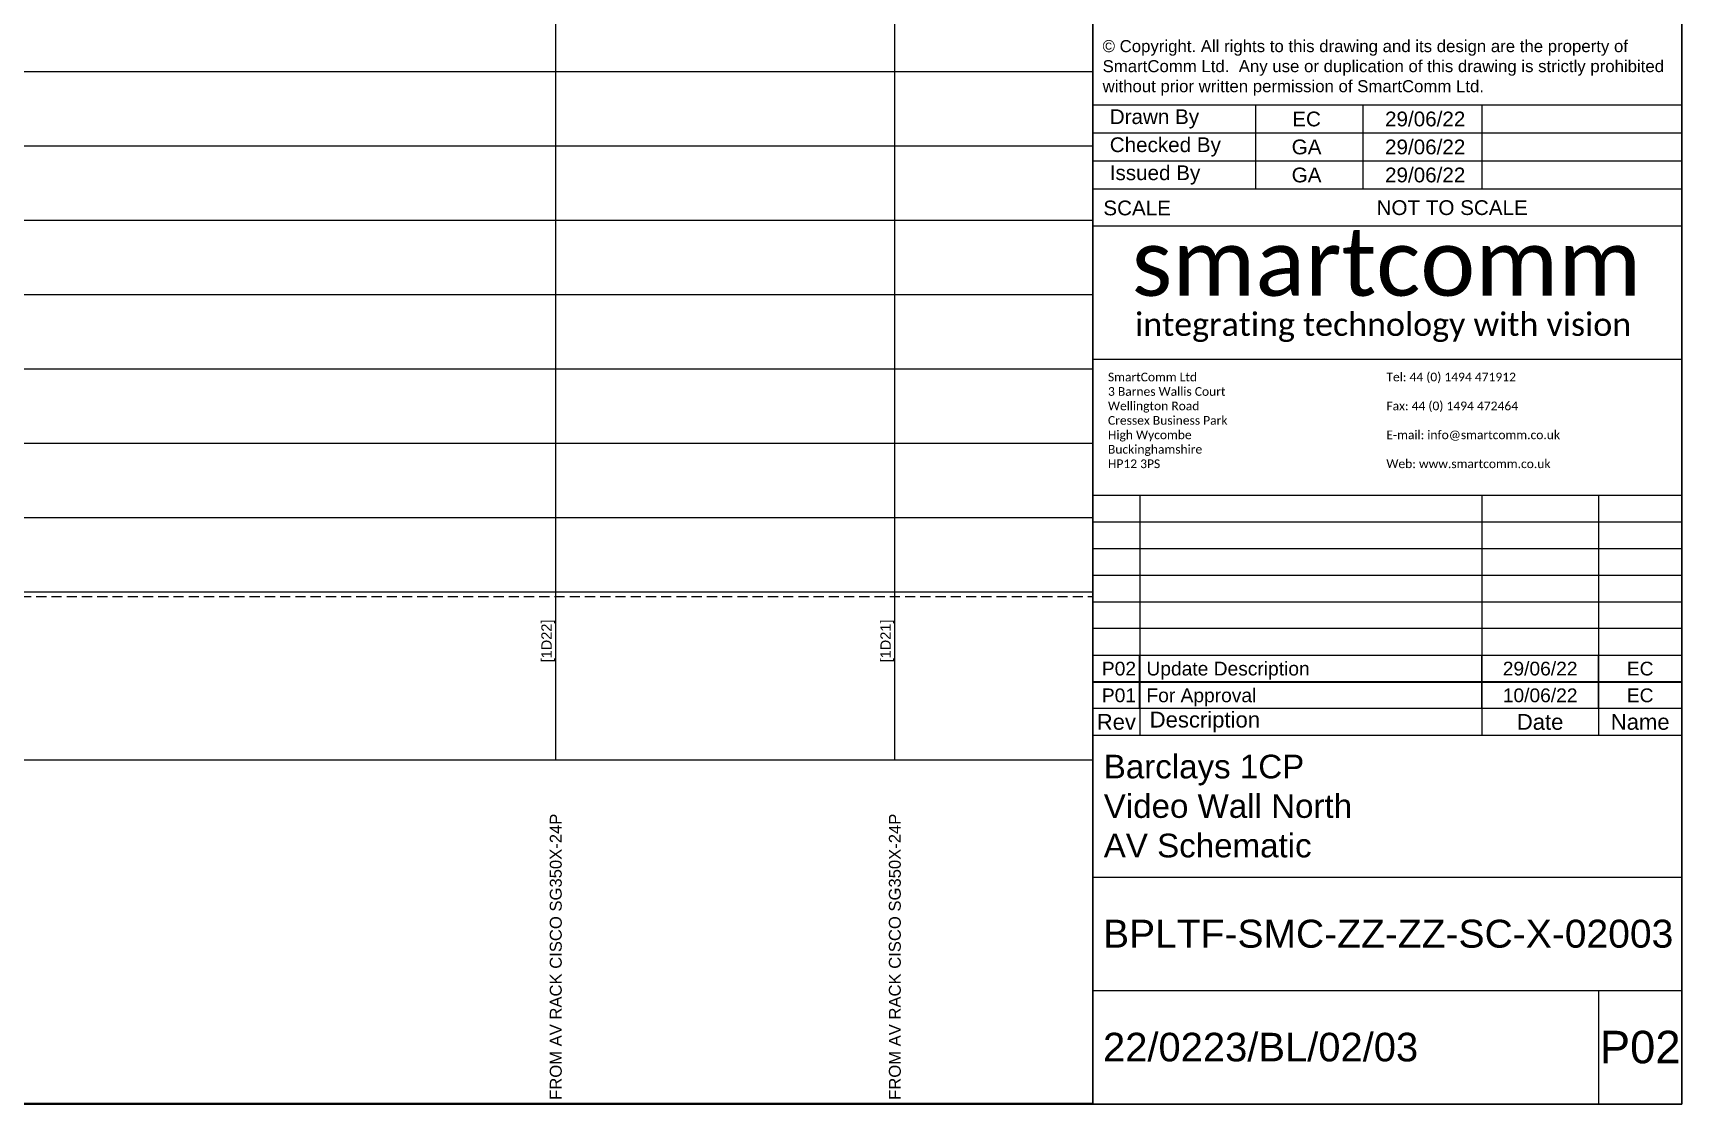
# Model space of a CAD drawing. Header units: millimetres. Extents: x 0 to 592, y -6 to 839.
# Drawn here: x 389.6 to 592.4, y 0 to 131.8 of the extents above; entities that cross this region are included whole.
import ezdxf
from ezdxf.enums import TextEntityAlignment as Align

# ---------------------------------------------------------------- set-up
doc = ezdxf.new("R2010")
doc.units = ezdxf.units.MM
doc.linetypes.add('DASHED2', pattern=[0.375, 0.25, -0.125])
for name, color, linetype in [('SC - Cat - Green - Data', 84, 'Continuous'), ('SC - Text', 7, 'Continuous'), ('SC - TITLE_BLOCK', 7, 'Continuous')]:
    doc.layers.add(name, color=color, linetype=linetype)
doc.layers.add('SC - Xlines', color=252, linetype='Continuous', plot=False)
doc.styles.get("Standard").update_dxf_attribs({"font": 'arial.ttf'})
doc.styles.add('STYLE1', font='arial.ttf')

# ---------------------------------------------------------------- blocks, each defined once
blk = doc.blocks.new('DrawnChkIss')
at = {"layer": 'SC - TITLE_BLOCK'}
for p, q in [((0, 9.05), (44.13, 9.05)), ((12.21, 2.75), (12.21, 9.05)), ((20.25, 2.75), (20.25, 9.05)), ((29.13, 9.05), (29.13, 2.75)), ((0, 6.95), (44.13, 6.95)), ((0, 4.85), (44.13, 4.85)), ((0, 2.75), (44.13, 2.75))]:
    blk.add_line(p, q, dxfattribs=at)
at = {"layer": 'SC - TITLE_BLOCK', "char_height": 1.1057, "width": 10.9483, "attachment_point": 4}
for s, insert in [('{\\fArial|b0|i0|c0|p34;Drawn By}', (1.26, 8)), ('{\\fArial|b0|i0|c0|p34;Checked By}', (1.26, 5.9)), ('{\\fArial|b0|i0|c0|p34;Issued By}', (1.26, 3.8))]:
    blk.add_mtext(s, dxfattribs=dict(at, insert=insert))
at = {"layer": 'SC - TITLE_BLOCK', "style": 'STYLE1'}
for tag, p in [('INITIALS', (16.01, 8)), ('DRAWDATE', (24.89, 8)), ('INITIALS', (16.01, 5.9)), ('CHKDDATE', (24.89, 5.9)), ('INITIALS', (16.01, 3.8)), ('ISSUEDATE', (24.89, 3.8))]:
    blk.add_attdef(tag, text='', height=1.11, dxfattribs=at).set_placement(p, align=Align.MIDDLE_CENTER)
blk = doc.blocks.new('RevisionDTLS')
at = {"layer": 'SC - TITLE_BLOCK', "ltscale": 5}
for p, q in [((3.4, 0), (3.4, 1.94)), ((28.3, 0), (28.3, 1.94)), ((36.8, 0), (36.8, 1.94))]:
    blk.add_line(p, q, dxfattribs=at)
blk.add_lwpolyline([(0, 1.94), (42.87, 1.94), (42.87, 0), (0, 0)], close=True, dxfattribs=at)
blk.add_attdef('REV', text='', height=1, dxfattribs=at).set_placement((1.9, 0.97), align=Align.MIDDLE)
blk.add_attdef('DESCRIPTION', text='', height=1, dxfattribs=at).set_placement((3.9, 0.97), align=Align.MIDDLE_LEFT)
for tag, p in [('DATE', (32.55, 0.97)), ('INITIAL', (39.83, 0.97))]:
    blk.add_attdef(tag, text='', height=1, dxfattribs=at).set_placement(p, align=Align.MIDDLE_CENTER)

msp = doc.modelspace()

# ---------------------------------------------------------------- linework, layer by layer
at = {"color": 30, "linetype": 'DASHED2', "ltscale": 5}
msp.add_line((-0.03, 62.45), (519.95, 62.45), dxfattribs=at)
at = {"linetype": 'Continuous', "ltscale": 5}
msp.add_lwpolyline([(-0.03, -0.01), (519.95, -0.01), (519.95, 839.36), (-0.03, 839.36)], close=True, dxfattribs=at)
at = {"layer": 'SC - Cat - Green - Data', "ltscale": 5}
for points in [[(495.56, 592.87), (495.56, 42.33)], [(453.85, 172.18), (453.85, 42.33)]]:
    msp.add_lwpolyline(points, dxfattribs=at)
at = {"layer": 'SC - TITLE_BLOCK'}
for p, q in [((519.96, 108.05), (592.41, 108.05)), ((519.96, 91.63), (592.41, 91.63)), ((519.95, 74.91), (592.41, 74.91)), ((525.71, 74.91), (525.71, 45.34)), ((567.78, 74.91), (567.78, 45.35)), ((582.15, 74.91), (582.15, 45.35)), ((519.96, 71.62), (592.41, 71.62)), ((519.96, 68.34), (592.41, 68.34)), ((519.96, 65.05), (592.41, 65.05)), ((519.96, 61.77), (592.41, 61.77)), ((592.41, 58.49), (519.96, 58.49)), ((519.96, 55.2), (592.41, 55.2)), ((519.96, 51.92), (592.41, 51.92)), ((592.41, 48.63), (519.95, 48.63)), ((519.97, 45.35), (592.41, 45.35)), ((519.95, 27.9), (592.41, 27.9)), ((519.95, 13.95), (592.41, 13.95)), ((582.15, 13.95), (582.15, -0.01))]:
    msp.add_line(p, q, dxfattribs=at)
for points in [[(519.95, -0.01), (592.41, -0.01), (592.41, 839.36), (519.95, 839.36)], [(519.95, 145.58), (592.41, 145.58), (592.41, -0.01), (519.95, -0.01)]]:
    msp.add_lwpolyline(points, close=True, dxfattribs=at)
at = {"layer": 'SC - Xlines', "ltscale": 5, "transparency": 33554687}
for points in [[(519.95, 839.36), (519.95, 0.06)], [(519.95, 839.36), (519.95, 0.06)], [(519.95, 0.06), (-0.03, 0.06)], [(519.95, 0.06), (-0.03, 0.06)]]:
    msp.add_lwpolyline(points, dxfattribs=at)
at = {"layer": 'SC - Xlines', "ltscale": 5}
for points in [[(-0.03, 127), (519.95, 127)], [(-0.03, 108.71), (519.95, 108.71)], [(-0.03, 90.42), (519.95, 90.42)], [(-0.03, 72.13), (519.95, 72.13)], [(-0.03, 42.33), (519.95, 42.33)]]:
    msp.add_lwpolyline(points, dxfattribs=at)
at = {"layer": 'SC - Xlines', "color": 250, "ltscale": 5}
for points in [[(-0.03, 117.86), (519.95, 117.86)], [(-0.03, 99.57), (519.95, 99.57)], [(-0.03, 81.28), (519.95, 81.28)], [(-0.03, 62.99), (519.95, 62.99)]]:
    msp.add_lwpolyline(points, dxfattribs=at)

# ---------------------------------------------------------------- block references
at = {"layer": 'SC - TITLE_BLOCK'}
ref = msp.add_blockref('DrawnChkIss', (519.96, 108.05), dxfattribs=dict(at, xscale=1.642002970129175, yscale=1.642002970129175, zscale=1.642002970129175))
ref.add_attrib('INITIALS', 'EC', dxfattribs={"height": 1.816, "style": 'STYLE1'}).set_placement((546.24, 121.18), align=Align.MIDDLE_CENTER)
ref.add_attrib('INITIALS', 'GA', dxfattribs={"height": 1.816, "style": 'STYLE1'}).set_placement((546.24, 117.74), align=Align.MIDDLE_CENTER)
ref.add_attrib('INITIALS', 'GA', dxfattribs={"height": 1.816, "style": 'STYLE1'}).set_placement((546.24, 114.29), align=Align.MIDDLE_CENTER)
ref.add_attrib('DRAWDATE', '29/06/22', dxfattribs={"height": 1.816, "style": 'STYLE1'}).set_placement((560.83, 121.18), align=Align.MIDDLE_CENTER)
ref.add_attrib('CHKDDATE', '29/06/22', dxfattribs={"height": 1.816, "style": 'STYLE1'}).set_placement((560.83, 117.74), align=Align.MIDDLE_CENTER)
ref.add_attrib('ISSUEDATE', '29/06/22', dxfattribs={"height": 1.816, "style": 'STYLE1'}).set_placement((560.83, 114.29), align=Align.MIDDLE_CENTER)
at = {"layer": 'SC - TITLE_BLOCK', "ltscale": 5, "xscale": 1.690384110532388, "yscale": 1.690384110532388, "zscale": 1.690384110532388}
for p, values in [((519.95, 51.92), {'REV': 'P02', 'DESCRIPTION': 'Update Description', 'DATE': '29/06/22', 'INITIAL': 'EC'}), ((519.95, 48.63), {'REV': 'P01', 'DESCRIPTION': 'For Approval', 'DATE': '10/06/22', 'INITIAL': 'EC'})]:
    msp.add_blockref('RevisionDTLS', p, dxfattribs=at).add_auto_attribs(values)

# ---------------------------------------------------------------- texts
at = {"layer": 'SC - Text', "rotation": 90}
for s, insert, char_height, width, attachment_point in [('[1D22]', (453.77, 56.96), 1.28, 4.7538, 8), ('[1D21]', (495.48, 56.96), 1.28, 4.7538, 8), ('FROM AV RACK CISCO SG350X-24P', (453.89, 0.5), 1.4633, 35.7216, 4), ('FROM AV RACK CISCO SG350X-24P', (495.6, 0.5), 1.4633, 35.7216, 4)]:
    msp.add_mtext(s, dxfattribs=dict(at, insert=insert, char_height=char_height, width=width, attachment_point=attachment_point))
at = {"layer": 'SC - TITLE_BLOCK', "linetype": 'Continuous', "insert": (521.15, 130.88), "char_height": 1.4778, "width": 69.49, "attachment_point": 1}
msp.add_mtext('{\\fArial|b0|i0|c0|p32;© \\fArial|b0|i0|c0|p34;Copyright. All rights to this drawing and its design are the property of  SmartComm Ltd.  Any use or duplication of this drawing is strictly prohibited without prior written permission of SmartComm Ltd.}', dxfattribs=at)
at = {"layer": 'SC - TITLE_BLOCK'}
for s, insert, char_height, width, attachment_point in [('{\\fArial|b0|i0|c0|p34;SCALE}', (521.24, 111.14), 1.8156, 19.7489, 1), ('{\\fArial|b0|i0|c0|p34;NOT TO SCALE}', (554.85, 111.18), 1.8156, 19.1369, 1), ('{\\fCalibri|b0|i0|c0|p34;\\H0.7222x;SmartComm Ltd\\P3 Barnes Wallis Court\\PWellington Road\\PCressex Business Park \\PHigh Wycombe\\PBuckinghamshire\\PHP12 3PS}', (521.81, 84.09), 1.4778, 42.045, 4), ('{\\fCalibri|b0|i0|c0|p34;\\H0.7222x;Tel: 44 (0) 1494 471912\\P\\PFax: 44 (0) 1494 472464\\P\\PE-mail: info@smartcomm.co.uk\\P\\PWeb: www.smartcomm.co.uk}', (556.06, 84.09), 1.4778, 22.7096, 4), ('{\\fArial|b0|i0|c0|p34;Rev}', (522.84, 46.99), 1.9432, 5.7367, 5), ('{\\fArial|b0|i0|c0|p34;Description}', (526.94, 46.99), 1.9432, 18.5174, 4), ('{\\fArial|b0|i0|c0|p34;Date}', (574.97, 46.99), 1.9432, 14.3675, 5), ('{\\fArial|b0|i0|c0|p34;Name}', (587.28, 46.99), 1.9432, 10.2625, 5)]:
    msp.add_mtext(s, dxfattribs=dict(at, insert=insert, char_height=char_height, width=width, attachment_point=attachment_point))
at = {"layer": 'SC - TITLE_BLOCK', "style": 'STYLE1'}
for s, insert, char_height, width, attachment_point in [('{\\fCalibri|b0|i0|c0|p34;\\C232;smart\\C253;comm}', (556.07, 103.48), 8.21, 72.2555, 5), ('{\\fCalibri|b0|i0|c0|p34;\\C253;integrating technology with\\C256; \\C232;vision}', (525.14, 97.33), 2.838, 67.3217, 1), ('Barclays 1CP\\PVideo Wall North\\PAV Schematic', (521.29, 36.63), 2.9148, 71.1225, 4), ('{\\H1.809x;BPLTF-SMC-ZZ-ZZ-SC-X-02003}', (521.2, 20.92), 1.9, 60.9614, 4), ('{\\H1.809x;22/0223/BL/02/03}', (521.2, 6.97), 1.9432, 60.9614, 4), ('P02', (587.28, 6.97), 4, 10.2625, 5)]:
    msp.add_mtext(s, dxfattribs=dict(at, insert=insert, char_height=char_height, width=width, attachment_point=attachment_point))

doc.saveas('drawing.dxf')
